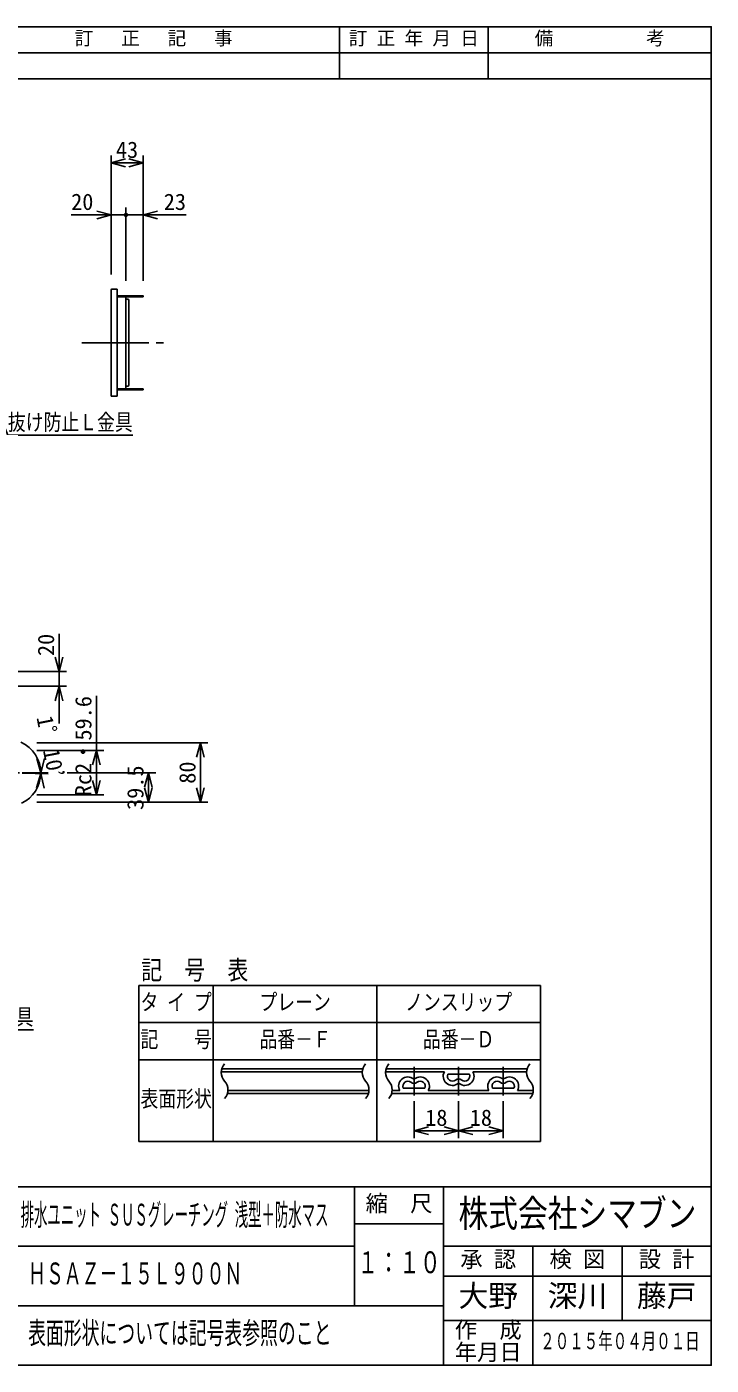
# Model space of a CAD drawing. Units: millimetres, scale not verified. Extents: x -1365 to 1365, y -930 to 870.
# Drawn here: x 444 to 1365, y -930 to 870 of the extents above; entities that cross this region are included whole.
import ezdxf
from ezdxf.enums import TextEntityAlignment as Align

# ---------------------------------------------------------------- set-up
doc = ezdxf.new("R2010")
doc.units = ezdxf.units.MM
doc.header["$LTSCALE"] = 10
doc.linetypes.add('CHAIN1', pattern=[8, 5, -1, 1, -1])
doc.linetypes.add('CHAIN2', pattern=[12, 9, -1, 1, -1])
for name, color, linetype in [('0-0_計極細', 2, 'Continuous'), ('0-1_計細線', 3, 'Continuous'), ('0-5_寸法線', 7, 'Continuous'), ('0-7_枠細線', 5, 'Continuous'), ('0-8_枠中線', 5, 'Continuous'), ('1-5_寸法2', 7, 'Continuous')]:
    doc.layers.add(name, color=color, linetype=linetype)
doc.styles.add('ＭＳ ゴシック', font='')
doc.styles.get('ＭＳ ゴシック').set_extended_font_data('MS Gothic')

msp = doc.modelspace()

# ---------------------------------------------------------------- hatches: boundary and pattern name
at = {"layer": '0-5_寸法線'}
msp.add_hatch(color=256, dxfattribs=at).paths.add_polyline_path([(580.61, 617.02, 1), (574.61, 617.02, 1)])

# ---------------------------------------------------------------- linework, layer by layer
at = {"layer": '0-0_計極細', "linetype": 'CHAIN2'}
msp.add_line((518.36, 445.02), (633.59, 445.02), dxfattribs=at)
at = {"layer": '0-0_計極細', "linetype": 'CHAIN1'}
msp.add_line((284.4, -133.48), (458.03, -133.48), dxfattribs=at)
at = {"layer": '0-1_計細線'}
for p, q in [((557.61, 516.02), (557.61, 374.02)), ((565.61, 517.02), (558.61, 517.02)), ((565.61, 373.02), (565.61, 517.02)), ((567.61, 507.02), (567.61, 508.22)), ((577.61, 507.02), (577.61, 508.22)), ((577.61, 506.02), (577.61, 384.02)), ((579.61, 507.02), (579.61, 508.22)), ((581.61, 507.02), (581.61, 508.22)), ((583.61, 507.02), (583.61, 508.22)), ((597.61, 507.02), (597.61, 508.22)), ((578.11, 503.52), (580.11, 503.52)), ((581.61, 502.02), (581.61, 388.02)), ((567.61, 381.82), (567.61, 383.02)), ((577.61, 381.82), (577.61, 383.02)), ((578.11, 386.52), (580.11, 386.52)), ((579.61, 381.82), (579.61, 383.02)), ((581.61, 381.82), (581.61, 383.02)), ((583.61, 381.82), (583.61, 383.02)), ((597.61, 381.82), (597.61, 383.02)), ((565.61, 373.02), (558.61, 373.02))]:
    msp.add_line(p, q, dxfattribs=at)
for points in [[(565.61, 508.22), (600.61, 508.22), (600.61, 507.02), (565.61, 507.02)], [(565.61, 383.02), (600.61, 383.02), (600.61, 381.82), (565.61, 381.82)]]:
    msp.add_lwpolyline(points, close=True, dxfattribs=at)
for centre, radius, start, end in [((558.61, 516.02), 1, 90, 180), ((576.61, 506.02), 1, 0, 90), ((578.11, 504.02), 0.5, 180, 270), ((580.11, 502.02), 1.5, 0, 90), ((576.61, 384.02), 1, 270, 360), ((578.11, 386.02), 0.5, 90, 180), ((580.11, 388.02), 1.5, 270, 360), ((558.61, 374.02), 1, 180, 270)]:
    msp.add_arc(centre, radius, start, end, dxfattribs=at)
at = {"layer": '0-5_寸法線'}
for p, q in [((557.61, 537.02), (557.61, 697.02)), ((557.61, 687.02), (576.92, 692.2)), ((557.61, 687.02), (576.92, 681.84)), ((557.61, 687.02), (600.61, 687.02)), ((600.61, 687.02), (581.29, 692.2)), ((600.61, 687.02), (581.29, 681.84)), ((600.61, 528.22), (600.61, 697.02)), ((503.9, 617.02), (577.61, 617.02)), ((557.61, 617.02), (538.29, 622.2)), ((557.61, 617.02), (538.29, 611.84)), ((557.61, 537.02), (557.61, 627.02)), ((577.61, 528.22), (577.61, 627.02)), ((577.61, 617.02), (658.53, 617.02)), ((600.61, 528.22), (600.61, 627.02)), ((600.61, 617.02), (619.92, 622.2)), ((600.61, 617.02), (619.92, 611.84)), ((487.61, -66.98), (487.61, 53.73)), ((487.61, 3.02), (482.43, 22.34)), ((487.61, 3.02), (492.78, 22.34)), ((407.61, 3.02), (497.61, 3.02)), ((397.61, -16.98), (497.61, -16.98)), ((487.61, -16.98), (482.43, -36.3)), ((487.61, -16.98), (492.78, -36.3)), ((537.84, -162.79), (537.84, -29.77)), ((457.84, -92.98), (687.84, -92.98)), ((457.84, -103.17), (547.84, -103.17)), ((537.84, -103.17), (532.67, -122.49)), ((537.84, -103.17), (543.02, -122.49)), ((677.84, -92.98), (672.67, -112.3)), ((677.84, -92.98), (683.02, -112.3)), ((677.84, -172.98), (677.84, -92.98)), ((463, -133.48), (457.82, -114.16)), ((463, -133.48), (468.17, -114.16)), ((437.79, -133.48), (473, -133.48)), ((437.79, -133.86), (472.99, -134.54)), ((462.99, -134.35), (457.44, -153.56)), ((462.99, -134.35), (467.79, -153.76)), ((498.61, -133.48), (617.84, -133.48)), ((537.84, -162.79), (532.67, -143.47)), ((537.84, -162.79), (543.02, -143.47)), ((607.84, -133.48), (602.67, -152.8)), ((607.84, -133.48), (613.02, -152.8)), ((607.84, -172.98), (607.84, -133.48)), ((607.84, -172.98), (602.67, -153.66)), ((607.84, -172.98), (613.02, -153.66)), ((677.84, -172.98), (672.67, -153.66)), ((677.84, -172.98), (683.02, -153.66)), ((457.84, -162.79), (547.84, -162.79)), ((457.84, -172.98), (687.84, -172.98)), ((457.84, -172.98), (617.84, -172.98))]:
    msp.add_line(p, q, dxfattribs=at)
msp.add_lwpolyline([(371.26, 437.2), (418.76, 320.78), (586.76, 320.78)], dxfattribs=at)
for start, end in [(0, 65.80413), (295.52224, 358.9), (358.9, 360)]:
    msp.add_arc((417.79, -133.48), 45.2, start, end, dxfattribs=at)
at = {"layer": '0-7_枠細線'}
for p, q in [((865, 800), (865, 870)), ((1065, 800), (1065, 870)), ((1365, 835), (295, 835)), ((1365, 800), (295, 800)), ((595.17, -419.16), (1135.17, -419.16)), ((595.17, -419.16), (595.17, -629.16)), ((695.17, -419.16), (695.17, -629.16)), ((915.17, -419.16), (915.17, -629.16)), ((1135.17, -419.16), (1135.17, -629.16)), ((595.17, -469.16), (1135.17, -469.16)), ((595.17, -519.16), (1135.17, -519.16)), ((705.82, -535.32), (895.58, -535.32)), ((706.55, -531.32), (896.31, -531.32)), ((926.82, -535.32), (1005.94, -535.32)), ((927.55, -531.32), (1117.31, -531.32)), ((1010.72, -538.66), (1039.61, -538.66)), ((1044.39, -535.32), (1116.58, -535.32)), ((950.72, -557.32), (979.61, -557.32)), ((1070.72, -557.32), (1099.61, -557.32)), ((714.02, -564.66), (903.78, -564.66)), ((714.75, -560.66), (904.51, -560.66)), ((935.02, -564.66), (1124.78, -564.66)), ((935.75, -560.66), (945.94, -560.66)), ((965.17, -574.66), (965.17, -624.66)), ((984.39, -560.66), (1065.94, -560.66)), ((1025.17, -574.66), (1025.17, -624.66)), ((1085.17, -574.66), (1085.17, -624.66)), ((1104.39, -560.66), (1125.52, -560.66)), ((965.17, -614.66), (984.48, -609.48)), ((1025.17, -614.66), (1005.85, -609.48)), ((1025.17, -614.66), (1044.48, -609.48)), ((1085.17, -614.66), (1065.85, -609.48)), ((595.17, -629.16), (1135.17, -629.16)), ((965.17, -614.66), (984.48, -619.83)), ((965.17, -614.66), (1025.17, -614.66)), ((1025.17, -614.66), (1005.85, -619.83)), ((1025.17, -614.66), (1044.48, -619.83)), ((1025.17, -614.66), (1085.17, -614.66)), ((1085.17, -614.66), (1065.85, -619.83)), ((885, -690), (885, -850)), ((1005, -690), (1005, -930)), ((885, -740), (1005, -740)), ((885, -770), (365, -770)), ((1365, -770), (1005, -770)), ((1125, -770), (1125, -930)), ((1245, -770), (1245, -870)), ((1005, -810), (1365, -810)), ((1005, -850), (365, -850)), ((1365, -870), (1005, -870))]:
    msp.add_line(p, q, dxfattribs=at)
at = {"layer": '0-7_枠細線', "linetype": 'CHAIN1'}
for p, q in [((965.17, -528.52), (965.17, -567.22)), ((1025.17, -528.52), (1025.17, -567.22)), ((1085.17, -528.52), (1085.17, -567.22))]:
    msp.add_line(p, q, dxfattribs=at)
at = {"layer": '0-7_枠細線'}
for centre, radius, start, end in [((722.97, -536.4), 17.18, 137.56163, 222.43837), ((912.73, -536.4), 17.18, 137.56163, 222.43837), ((943.97, -536.4), 17.18, 137.56163, 222.43837), ((1016.83, -541.32), 12.43, 151.14637, 308.68219), ((1016.83, -541.32), 6.67, 156.42182, 308.68219), ((1033.5, -541.32), 12.43, 231.31781, 28.85363), ((1033.5, -541.32), 6.67, 231.31781, 23.57818), ((1133.73, -536.4), 17.18, 137.56163, 222.43837), ((697.61, -559.58), 17.18, 317.56163, 42.43837), ((887.37, -559.58), 17.18, 317.56163, 42.43837), ((918.61, -559.58), 17.18, 317.56163, 42.43837), ((956.83, -554.66), 12.43, 51.31781, 208.85363), ((956.83, -554.66), 6.67, 51.31781, 203.57818), ((965.17, -544.25), 6.67, 231.31781, 308.68219), ((965.17, -544.25), 0.9, 231.31781, 308.68219), ((973.5, -554.66), 12.43, 331.14637, 128.68219), ((973.5, -554.66), 6.67, 336.42182, 128.68219), ((1025.17, -551.73), 6.67, 51.31781, 128.68219), ((1025.17, -551.73), 0.9, 51.31781, 128.68219), ((1076.83, -554.66), 12.43, 51.31781, 208.85363), ((1076.83, -554.66), 6.67, 51.31781, 203.57818), ((1085.17, -544.25), 6.67, 231.31781, 308.68219), ((1085.17, -544.25), 0.9, 231.31781, 308.68219), ((1093.5, -554.66), 12.43, 331.14637, 128.68219), ((1093.5, -554.66), 6.67, 336.42182, 128.68219), ((1108.37, -559.58), 17.18, 317.56163, 42.43837)]:
    msp.add_arc(centre, radius, start, end, dxfattribs=at)
at = {"layer": '0-8_枠中線'}
msp.add_lwpolyline([(-1365, -930), (-1365, 870), (1365, 870), (1365, -930)], close=True, dxfattribs=at)
msp.add_lwpolyline([(1365, -690), (365, -690), (365, -930)], dxfattribs=at)
at = {"layer": '1-5_寸法2'}
msp.add_lwpolyline([(226.11, -539.92), (261.28, -479), (453.28, -479)], dxfattribs=at)

# ---------------------------------------------------------------- texts
at = {"layer": '0-5_寸法線', "style": 'ＭＳ ゴシック'}
for s, p in [('43', (564.11, 687.02)), ('20', (503.9, 617.02)), ('23', (628.53, 617.02))]:
    msp.add_text(s, height=21.99, dxfattribs=at).set_placement(p, align=Align.BOTTOM_LEFT)
at = {"layer": '0-5_寸法線', "style": 'ＭＳ ゴシック', "width": 0.8}
msp.add_text('抜け防止Ｌ金具', height=21.99, dxfattribs=at).set_placement((418.76, 320.78), align=Align.BOTTOM_LEFT)
at = {"layer": '0-5_寸法線', "style": 'ＭＳ ゴシック'}
for s, rotation, p in [('20', 90, (487.61, 23.73)), ('Rc2・59.6', 90, (537.84, -164.77)), ('1゜10’', 281.127, (450.74, -60.16)), ('39.5', 90, (607.84, -183.23)), ('80', 90, (677.84, -147.98))]:
    msp.add_text(s, height=21.99, rotation=rotation, dxfattribs=at).set_placement(p, align=Align.BOTTOM_LEFT)
at = {"layer": '0-7_枠細線', "style": 'ＭＳ ゴシック'}
for s, height, p in [('訂\u3000 正\u3000 記\u3000 事', 18.33, (508.75, 840)), ('訂 正 年 月 日', 18.33, (877.5, 840)), ('備\u3000\u3000\u3000\u3000\u3000考', 18.33, (1127.5, 840)), ('18', 21.99, (980.17, -614.66)), ('18', 21.99, (1040.17, -614.66)), ('縮\u3000尺', 21.99, (900, -730)), ('検 図', 21.99, (1147.5, -805)), ('設 計', 21.99, (1267.5, -805)), ('承 認', 21.99, (1027.5, -805)), ('大野', 29.33, (1025, -860)), ('深川', 29.33, (1145, -860)), ('藤戸', 29.33, (1265, -860)), ('作\u3000成', 21.99, (1020, -900)), ('年月日', 21.99, (1020, -930))]:
    msp.add_text(s, height=height, dxfattribs=at).set_placement(p, align=Align.BOTTOM_LEFT)
for s, height, width, p in [('タ イ プ', 21.99, 0.8, (597.17, -459.16)), ('プレーン', 21.99, 0.8, (757.17, -459.16)), ('ノンスリップ', 21.99, 0.8, (953.17, -459.16)), ('記\u3000\u3000号', 21.99, 0.8, (597.17, -509.16)), ('品番－Ｆ', 21.99, 0.8, (757.17, -509.16)), ('品番－Ｄ', 21.99, 0.8, (977.17, -509.16)), ('表面形状', 21.99, 0.8, (597.17, -589.16)), ('株式会社シマブン', 36.66, 0.8, (1025, -755)), ('排水ユニット ＳＵＳグレーチング 浅型＋防水マス', 29.33, 0.45, (436, -750.94)), ('ＨＳＡＺ－１５Ｌ９００Ｎ', 29.33, 0.6, (446, -830)), ('１：１０', 29.33, 0.7, (889, -815)), ('表面形状については記号表参照のこと', 29.33, 0.6, (446, -910)), ('２０１５年０４月０１日', 21.99, 0.65, (1135, -915))]:
    msp.add_text(s, height=height, dxfattribs=dict(at, width=width)).set_placement(p, align=Align.BOTTOM_LEFT)
at = {"layer": '0-7_枠細線', "insert": (598.28, -414.16), "char_height": 25.66, "attachment_point": 7, "style": 'ＭＳ ゴシック'}
msp.add_mtext('\\T2.07;\\W0.8;記号表', dxfattribs=at)
at = {"layer": '1-5_寸法2', "style": 'ＭＳ ゴシック', "width": 0.8}
msp.add_text('ボルトカバー金具', height=21.99, dxfattribs=at).set_placement((261.28, -479), align=Align.BOTTOM_LEFT)

doc.saveas('drawing.dxf')
